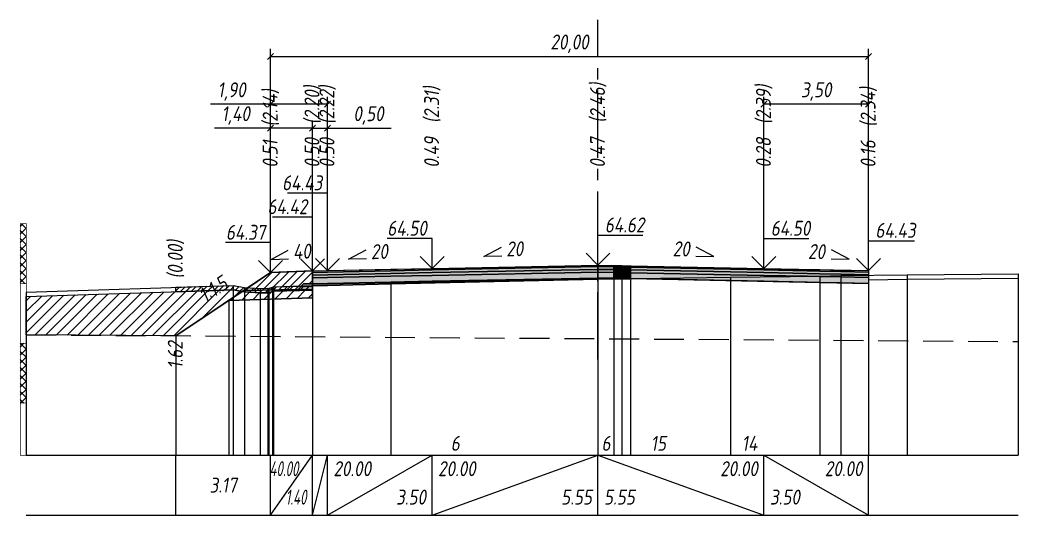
# Model space of a CAD drawing. Extents: x -717 to 1451, y -133302 to 233.
# Drawn here: x 79.1 to 246, y -127989 to -127906.2 of the extents above; entities that cross this region are included whole.
import ezdxf
from ezdxf.enums import TextEntityAlignment as Align

# ---------------------------------------------------------------- set-up
doc = ezdxf.new("R2010")
doc.units = 0
doc.linetypes.add('осевая2', pattern=[1.125, 0.75, -0.125, 0.125, -0.125])
doc.linetypes.add('штриховая', pattern=[0.75, 0.5, -0.25])
for name, color, linetype in [('Интерполированный поперечник', 2, 'Continuous'), ('Код_514', 1, 'Continuous'), ('Контур_0', 7, 'Continuous'), ('Контур_2521', 7, 'Continuous'), ('Контур_2564', 7, 'Continuous'), ('Контур_2660', 7, 'Continuous'), ('Контур_2665', 7, 'Continuous'), ('Контур_400', 7, 'Continuous'), ('Контур_508', 7, 'Continuous'), ('Контур_512', 7, 'Continuous'), ('Контур_513', 7, 'Continuous'), ('Контур_818', 7, 'Continuous'), ('Красный поперечник', 1, 'Continuous'), ('Линейка абсолютных высот', 7, 'Continuous'), ('Объём_2501', 7, 'Continuous'), ('Объём_2564', 7, 'Continuous'), ('Объём_2650', 7, 'Continuous'), ('Объём_2660', 7, 'Continuous'), ('Объём_2661', 7, 'Continuous'), ('Объём_2665', 7, 'Continuous'), ('Объём_2666', 7, 'Continuous'), ('Объём_2667', 7, 'Continuous'), ('Объём_2668', 7, 'Continuous'), ('Объём_2669', 7, 'Continuous'), ('Объём_2675', 7, 'Continuous'), ('Ось', 1, 'осевая2'), ('Откосы', 7, 'Continuous'), ('Отметки покрытия', 7, 'Continuous'), ('Рабочие отметки', 7, 'Continuous'), ('Рабочие отметки доп.', 7, 'Continuous'), ('Слои выравнивания', 7, 'Continuous'), ('Таблица', 7, 'Continuous'), ('Уклоны проезжей части', 7, 'Continuous'), ('Черный поперечник', 3, 'Continuous')]:
    doc.layers.add(name, color=color, linetype=linetype)
for name, color, linetype, true_color in [('Контур_2540', 2, 'Continuous', 0xffff00), ('Контур_2560', 2, 'Continuous', 0xffff00), ('Контур_2561', 7, 'Continuous', 0xff8040), ('Контур_2562', 3, 'Continuous', 0x00ff00), ('Контур_2563', 7, 'Continuous', 0xff8000), ('Контур_2570', 7, 'Continuous', 0x80ff00), ('Контур_2725', 7, 'Continuous', 0x323232), ('Контур_2736', 4, 'Continuous', 0x00ffff), ('Контур_2737', 4, 'Continuous', 0x00ffff), ('Контур_2738', 4, 'Continuous', 0x00ffff), ('Контур_2739', 4, 'Continuous', 0x00ffff), ('Контур_2741', 4, 'Continuous', 0x00ffff), ('Контур_2742', 4, 'Continuous', 0x00ffff), ('Контур_2743', 4, 'Continuous', 0x00ffff), ('Контур_2744', 7, 'Continuous', 0xa4ffff), ('Контур_2745', 7, 'Continuous', 0xa4ffff), ('Контур_2747', 4, 'Continuous', 0x00ffff), ('Контур_2748', 4, 'Continuous', 0x00ffff), ('Контур_2749', 4, 'Continuous', 0x00ffff), ('Контур_2750', 4, 'Continuous', 0x00ffff), ('Контур_2751', 4, 'Continuous', 0x00ffff), ('Контур_2752', 4, 'Continuous', 0x00ffff), ('Контур_2760', 7, 'Continuous', 0x323232), ('Контур_2761', 7, 'Continuous', 0x323232), ('Контур_2762', 7, 'Continuous', 0x323232), ('Контур_2763', 7, 'Continuous', 0x323232), ('Контур_2764', 7, 'Continuous', 0x323232), ('Контур_2765', 7, 'Continuous', 0x323232), ('Контур_402', 7, 'Continuous', 0xff6464), ('Контур_703', 4, 'Continuous', 0x00ffff), ('Контур_705', 4, 'Continuous', 0x00ffff), ('Контур_707', 4, 'Continuous', 0x00ffff), ('Контур_720', 131, 'Continuous', 0xaaffff), ('Объём_2520', 7, 'Continuous', 0x80ffff), ('Объём_2540', 2, 'Continuous', 0xffff00), ('Объём_2560', 2, 'Continuous', 0xffff00), ('Объём_2561', 7, 'Continuous', 0xff8040), ('Объём_2562', 3, 'Continuous', 0x00ff00), ('Объём_2563', 7, 'Continuous', 0xff8000), ('Объём_2570', 7, 'Continuous', 0x80ff00), ('Объём_2600', 7, 'Continuous', 0x808000), ('Объём_2746', 2, 'Continuous', 0xffff00)]:
    doc.layers.add(name, color=color, linetype=linetype, true_color=true_color)
doc.styles.get("Standard").update_dxf_attribs({"font": 'txt', "height": 2.5})
doc.styles.add('М', font='romand.shx', dxfattribs={"width": 0.8, "oblique": 10, "height": 2.5})
doc.dimstyles.new('ISO-25', dxfattribs={"dimtxt": 2.5, "dimasz": 2.5, "dimexe": 1.25, "dimexo": 0.625, "dimtad": 1, "dimtxsty": 'Standard', "dimcen": 2.5, "dimadec": 0, "dimazin": 0, "dimtfac": 1, "dimtmove": 0, "dimatfit": 3, "dimfxl": 1, "dimarcsym": 0})
pattern_1 = [(45.00000125, (0, 0), (-0.6735192404, 0.673519211), []), (135.0000003, (0, 0), (-0.673519222, -0.67351923), [])]

# ---------------------------------------------------------------- blocks, each defined once
blk = doc.blocks.new('_Oblique')
at = {"color": 0, "linetype": 'ByBlock', "lineweight": -2}
blk.add_line((-0.5, -0.5), (0.5, 0.5), dxfattribs=at)
blk = doc.blocks.new('*D2706')
at = {"color": 0, "lineweight": -2, "transparency": 16777216}
for p, q in [((121.03, -127947.86), (121.03, -127923)), ((128.03, -127947.58), (128.03, -127923)), ((121.03, -127924.25), (111.66, -127924.25)), ((128.03, -127924.25), (121.03, -127924.25))]:
    blk.add_line(p, q, dxfattribs=at)
at = {"layer": 'Defpoints', "color": 0, "transparency": 16777216}
for p in [(128.03, -127924.25), (128.03, -127948.2), (121.03, -127948.48)]:
    blk.add_point(p, dxfattribs=at)
at = {"color": 0, "lineweight": -2, "transparency": 16777216, "rotation": 180}
blk.add_blockref('_Oblique', (121.03, -127924.25), dxfattribs=at)
at = {"color": 0, "lineweight": -2, "transparency": 16777216}
blk.add_blockref('_Oblique', (128.03, -127924.25), dxfattribs=at)
at = {"color": 0, "transparency": 16777216, "insert": (115.2, -127922.14), "char_height": 2.5, "width": 8.75, "attachment_point": 5, "style": 'М'}
blk.add_mtext('1,40', dxfattribs=at)
blk = doc.blocks.new('*D2707')
at = {"color": 0, "lineweight": -2, "transparency": 16777216}
for p, q in [((128.03, -127947.58), (128.03, -127923)), ((130.53, -127947.53), (130.53, -127923)), ((128.03, -127924.25), (130.53, -127924.25)), ((130.53, -127924.25), (141.17, -127924.25))]:
    blk.add_line(p, q, dxfattribs=at)
at = {"layer": 'Defpoints', "color": 0, "transparency": 16777216}
for p in [(130.53, -127924.25), (128.03, -127948.2), (130.53, -127948.15)]:
    blk.add_point(p, dxfattribs=at)
at = {"color": 0, "lineweight": -2, "transparency": 16777216, "rotation": 180}
blk.add_blockref('_Oblique', (128.03, -127924.25), dxfattribs=at)
at = {"color": 0, "lineweight": -2, "transparency": 16777216}
blk.add_blockref('_Oblique', (130.53, -127924.25), dxfattribs=at)
at = {"color": 0, "transparency": 16777216, "insert": (137.41, -127922.14), "char_height": 2.5, "width": 9.1667, "attachment_point": 5, "style": 'М'}
blk.add_mtext('0,50', dxfattribs=at)
blk = doc.blocks.new('*D2708')
at = {"color": 0, "lineweight": -2, "transparency": 16777216}
for p, q in [((203.53, -127947.18), (203.53, -127919)), ((221.03, -127947.53), (221.03, -127919)), ((221.03, -127920.25), (203.53, -127920.25))]:
    blk.add_line(p, q, dxfattribs=at)
at = {"layer": 'Defpoints', "color": 0, "transparency": 16777216}
for p in [(203.53, -127920.25), (203.53, -127947.8), (221.03, -127948.15)]:
    blk.add_point(p, dxfattribs=at)
at = {"color": 0, "lineweight": -2, "transparency": 16777216, "rotation": 180}
blk.add_blockref('_Oblique', (203.53, -127920.25), dxfattribs=at)
at = {"color": 0, "lineweight": -2, "transparency": 16777216}
blk.add_blockref('_Oblique', (221.03, -127920.25), dxfattribs=at)
at = {"color": 0, "transparency": 16777216, "insert": (212.28, -127918.14), "char_height": 2.5, "width": 9.5833, "attachment_point": 5, "style": 'М'}
blk.add_mtext('3,50', dxfattribs=at)
blk = doc.blocks.new('*D2709')
at = {"color": 0, "lineweight": -2, "transparency": 16777216}
for p, q in [((121.03, -127947.86), (121.03, -127919)), ((130.53, -127947.53), (130.53, -127919)), ((121.03, -127920.25), (110.98, -127920.25)), ((130.53, -127920.25), (121.03, -127920.25))]:
    blk.add_line(p, q, dxfattribs=at)
at = {"layer": 'Defpoints', "color": 0, "transparency": 16777216}
for p in [(130.53, -127920.25), (130.53, -127948.15), (121.03, -127948.48)]:
    blk.add_point(p, dxfattribs=at)
at = {"color": 0, "lineweight": -2, "transparency": 16777216, "rotation": 180}
blk.add_blockref('_Oblique', (121.03, -127920.25), dxfattribs=at)
at = {"color": 0, "lineweight": -2, "transparency": 16777216}
blk.add_blockref('_Oblique', (130.53, -127920.25), dxfattribs=at)
at = {"color": 0, "transparency": 16777216, "insert": (114.52, -127918.14), "char_height": 2.5, "width": 8.75, "attachment_point": 5, "style": 'М'}
blk.add_mtext('1,90', dxfattribs=at)
blk = doc.blocks.new('*D2710')
at = {"color": 0, "lineweight": -2, "transparency": 16777216}
for p, q in [((121.03, -127947.86), (121.03, -127911)), ((221.03, -127947.53), (221.03, -127911)), ((121.03, -127912.25), (221.03, -127912.25))]:
    blk.add_line(p, q, dxfattribs=at)
at = {"layer": 'Defpoints', "color": 0, "transparency": 16777216}
for p in [(221.03, -127912.25), (221.03, -127948.15), (121.03, -127948.48)]:
    blk.add_point(p, dxfattribs=at)
at = {"color": 0, "lineweight": -2, "transparency": 16777216, "rotation": 180}
blk.add_blockref('_Oblique', (121.03, -127912.25), dxfattribs=at)
at = {"color": 0, "lineweight": -2, "transparency": 16777216}
blk.add_blockref('_Oblique', (221.03, -127912.25), dxfattribs=at)
at = {"color": 0, "transparency": 16777216, "insert": (171.03, -127910.14), "char_height": 2.5, "width": 11.25, "attachment_point": 5, "style": 'М'}
blk.add_mtext('20,00', dxfattribs=at)

msp = doc.modelspace()

# ---------------------------------------------------------------- hatches: boundary and pattern name
at = {"layer": 'Линейка абсолютных высот'}
h = msp.add_hatch(dxfattribs=at)
h.set_pattern_fill('ANSI37', scale=0.3, style=0)
h.set_pattern_definition(pattern_1)
h.paths.add_polyline_path([(80.166, -127950.264), (80.166, -127940.264), (79.166, -127940.264), (79.166, -127950.264)])
h = msp.add_hatch(dxfattribs=at)
h.set_pattern_fill('ANSI37', scale=0.3, style=0)
h.set_pattern_definition(pattern_1)
h.paths.add_polyline_path([(80.166, -127970.264), (80.166, -127960.264), (79.166, -127960.264), (79.166, -127970.264)])
at = {"layer": 'Объём_2563'}
h = msp.add_hatch(dxfattribs=at)
h.set_pattern_fill('ANSI31', color=256, scale=0.3)
h.paths.add_polyline_path([(121.033, -127948.422), (128.033, -127948.142), (128.033, -127950.292), (126.533, -127950.322), (125.615, -127951.24), (116.533, -127951.422)])
at = {"layer": 'Объём_2570'}
h = msp.add_hatch(dxfattribs=at)
h.set_pattern_fill('ANSI31', color=256, scale=0.2)
h.paths.add_polyline_path([(128.027, -127951.397), (121.539, -127951.558), (120.715, -127951.816), (120.555, -127951.813), (119.261, -127951.843), (116.648, -127951.671), (114.765, -127951.317), (105.166, -127951.626), (105.166, -127950.876), (114.765, -127950.567), (116.648, -127950.921), (119.261, -127951.093), (120.555, -127951.063), (120.715, -127951.066), (121.539, -127950.808), (128.033, -127950.616)])
at = {"layer": 'Объём_2600'}
h = msp.add_hatch(dxfattribs=at)
h.set_pattern_fill('ANSI31', color=6, scale=0.4)
h.paths.add_polyline_path([(80.166, -127952.431), (114.765, -127951.317), (116.648, -127951.671), (119.261, -127951.843), (120.555, -127951.813), (120.715, -127951.816), (121.539, -127951.558), (128.033, -127951.397), (128.033, -127952.669), (114.032, -127953.089), (105.166, -127959), (80.166, -127958.829)])
at = {"layer": 'Слои выравнивания'}
for color, points in [(2, [(128.033, -127948.142), (130.533, -127948.092), (141.159, -127947.879), (148.033, -127947.742), (175.781, -127947.187), (175.781, -127947.437), (148.033, -127947.992), (141.159, -127948.129), (130.533, -127948.342), (128.033, -127948.392)]), (3, [(128.033, -127948.392), (130.533, -127948.342), (141.159, -127948.129), (148.033, -127947.992), (175.781, -127947.437), (175.781, -127947.887), (148.033, -127948.442), (141.159, -127948.579), (130.533, -127948.792), (128.033, -127948.842)]), (4, [(128.033, -127948.842), (130.533, -127948.792), (141.159, -127948.579), (148.033, -127948.442), (175.781, -127947.887), (175.781, -127948.337), (148.033, -127948.892), (141.159, -127949.029), (130.533, -127949.242), (128.033, -127949.292)]), (5, [(128.033, -127949.292), (130.533, -127949.242), (141.159, -127949.029), (148.033, -127948.892), (175.781, -127948.337), (175.781, -127949.337), (148.033, -127949.892), (141.159, -127950.029), (130.533, -127950.242), (128.033, -127950.292)]), (2, [(175.781, -127947.187), (178.34, -127947.238), (178.452, -127947.24), (178.452, -127947.49), (178.34, -127947.488), (175.781, -127947.437)]), (3, [(175.781, -127947.437), (178.34, -127947.488), (178.452, -127947.49), (178.452, -127947.94), (178.34, -127947.938), (175.781, -127947.887)]), (4, [(175.781, -127947.887), (178.34, -127947.938), (178.452, -127947.94), (178.452, -127948.39), (178.34, -127948.388), (175.781, -127948.337)]), (5, [(175.781, -127948.337), (178.34, -127948.388), (178.452, -127948.39), (178.452, -127949.39), (178.34, -127949.388), (175.781, -127949.337)]), (2, [(178.452, -127947.24), (179.773, -127947.266), (179.773, -127947.516), (178.452, -127947.49)]), (3, [(178.452, -127947.49), (179.773, -127947.516), (179.773, -127947.966), (178.452, -127947.94)]), (4, [(178.452, -127947.94), (179.773, -127947.966), (179.773, -127948.416), (178.452, -127948.39)]), (2, [(179.773, -127947.266), (181.233, -127947.296), (181.233, -127947.546), (179.773, -127947.516)]), (3, [(179.773, -127947.516), (181.233, -127947.546), (181.233, -127947.996), (179.773, -127947.966)]), (4, [(179.773, -127947.966), (181.233, -127947.996), (181.233, -127948.446), (179.773, -127948.416)]), (2, [(181.233, -127947.296), (197.916, -127947.629), (203.528, -127947.742), (210.762, -127947.886), (212.904, -127947.929), (216.412, -127947.999), (221.028, -127948.092), (221.028, -127948.342), (216.412, -127948.249), (212.904, -127948.179), (210.762, -127948.136), (203.528, -127947.992), (197.916, -127947.879), (181.233, -127947.546)]), (3, [(181.233, -127947.546), (197.916, -127947.879), (203.528, -127947.992), (210.762, -127948.136), (212.904, -127948.179), (216.412, -127948.249), (221.028, -127948.342), (221.028, -127948.792), (216.412, -127948.699), (212.904, -127948.629), (210.762, -127948.586), (203.528, -127948.442), (197.916, -127948.329), (181.233, -127947.996)]), (4, [(181.233, -127947.996), (197.916, -127948.329), (203.528, -127948.442), (210.762, -127948.586), (212.904, -127948.629), (216.412, -127948.699), (221.028, -127948.792), (221.028, -127949.242), (216.412, -127949.149), (212.904, -127949.079), (210.762, -127949.036), (203.528, -127948.892), (197.916, -127948.779), (181.233, -127948.446)]), (7, [(128.033, -127950.292), (130.533, -127950.242), (141.159, -127950.029), (148.033, -127949.892), (175.781, -127949.337), (175.781, -127949.387), (148.033, -127949.942), (141.159, -127950.079), (130.533, -127950.292), (128.033, -127950.342)]), (6, [(128.033, -127950.342), (130.533, -127950.292), (141.159, -127950.079), (148.033, -127949.942), (175.781, -127949.387), (175.781, -127949.545), (148.033, -127950.167), (141.159, -127950.322), (130.533, -127950.585), (128.033, -127950.647)]), (7, [(175.781, -127949.337), (178.34, -127949.388), (178.452, -127949.39), (178.452, -127949.44), (178.34, -127949.438), (175.781, -127949.387)]), (6, [(175.781, -127949.387), (178.34, -127949.438), (178.452, -127949.44), (178.452, -127949.485), (178.34, -127949.488), (175.781, -127949.545)]), (5, [(178.452, -127948.39), (179.773, -127948.416), (179.773, -127949.416), (178.452, -127949.39)]), (7, [(178.452, -127949.39), (179.773, -127949.416), (179.773, -127949.466), (178.452, -127949.44)]), (6, [(178.452, -127949.44), (179.773, -127949.466), (179.773, -127949.516), (178.452, -127949.49)]), (5, [(179.773, -127948.416), (181.233, -127948.446), (181.233, -127949.446), (179.773, -127949.416)]), (7, [(179.773, -127949.416), (181.233, -127949.446), (181.233, -127949.496), (179.773, -127949.466)]), (5, [(181.233, -127948.446), (197.916, -127948.779), (203.528, -127948.892), (210.762, -127949.036), (212.904, -127949.079), (216.412, -127949.149), (221.028, -127949.242), (221.028, -127950.242), (216.412, -127950.149), (212.904, -127950.079), (210.762, -127950.036), (203.528, -127949.892), (197.916, -127949.779), (181.233, -127949.446)])]:
    msp.add_hatch(color=color, dxfattribs=at).paths.add_polyline_path(points)

# ---------------------------------------------------------------- linework, layer by layer
at = {"layer": 'Интерполированный поперечник', "linetype": 'штриховая', "ltscale": 10, "flags": 128}
msp.add_lwpolyline([(80.166, -127958.829), (246.028, -127959.963)], dxfattribs=at)
at = {"layer": 'Код_514'}
for p, q in [((105.166, -127989), (105.166, -127979)), ((121.033, -127989), (121.033, -127979)), ((121.033, -127989), (128.033, -127979)), ((128.033, -127989), (128.033, -127979)), ((128.033, -127989), (130.533, -127979)), ((130.533, -127989), (130.533, -127979)), ((130.533, -127989), (148.033, -127979)), ((148.033, -127989), (148.033, -127979)), ((148.033, -127989), (175.781, -127979)), ((175.781, -127989), (175.781, -127979)), ((175.781, -127979), (203.528, -127989)), ((203.528, -127989), (203.528, -127979)), ((203.528, -127979), (221.028, -127989)), ((221.028, -127989), (221.028, -127979))]:
    msp.add_line(p, q, dxfattribs=at)
at = {"layer": 'Контур_0', "flags": 128}
for points in [[(221.028, -127948.092), (221.028, -127952.142)], [(121.033, -127948.422), (105.166, -127959), (105.166, -127959), (105.166, -127959), (105.166, -127959), (105.166, -127959), (105.166, -127959), (105.166, -127959), (105.166, -127959), (105.166, -127959), (105.166, -127959), (105.166, -127959), (105.166, -127959), (105.166, -127959), (105.166, -127959), (105.166, -127959)], [(121.033, -127948.422), (105.166, -127959), (105.166, -127959), (105.166, -127959), (105.166, -127959), (105.166, -127959), (105.166, -127959), (105.166, -127959), (105.166, -127959), (105.166, -127959), (105.166, -127959), (105.166, -127959), (105.166, -127959), (105.166, -127959), (105.166, -127959), (105.166, -127959), (105.166, -127959), (105.166, -127959), (105.166, -127959), (105.166, -127959), (105.166, -127959), (105.166, -127959), (105.166, -127959), (105.166, -127959), (105.166, -127959), (105.166, -127959), (105.166, -127959), (105.166, -127959), (105.166, -127959), (105.166, -127959)], [(116.533, -127951.422), (125.615, -127951.24), (126.533, -127950.322), (128.033, -127950.292)], [(126.533, -127950.322), (128.033, -127950.292), (128.033, -127951.192), (125.615, -127951.24), (126.533, -127950.322), (126.533, -127950.322)]]:
    msp.add_lwpolyline(points, dxfattribs=at)
at = {"layer": 'Контур_2521', "color": 250, "flags": 128}
msp.add_lwpolyline([(126.074, -127950.781), (128.033, -127950.742)], dxfattribs=at)
at = {"layer": 'Контур_2540', "flags": 128}
msp.add_lwpolyline([(125.615, -127951.24), (128.033, -127951.192), (128.033, -127952.669), (114.032, -127953.089), (116.533, -127951.422), (125.615, -127951.24), (125.615, -127951.24)], dxfattribs=at)
at = {"layer": 'Контур_2560', "flags": 128}
msp.add_lwpolyline([(121.033, -127948.422), (121.033, -127948.422), (121.033, -127948.422), (128.033, -127948.142)], dxfattribs=at)
at = {"layer": 'Контур_2561', "flags": 128}
msp.add_lwpolyline([(128.033, -127948.142), (128.033, -127948.142), (121.033, -127948.422), (121.033, -127948.422), (128.033, -127948.142)], dxfattribs=at)
at = {"layer": 'Контур_2562', "flags": 128}
msp.add_lwpolyline([(121.033, -127948.422), (121.033, -127948.422), (121.033, -127948.422), (121.033, -127948.422), (121.033, -127948.422)], dxfattribs=at)
at = {"layer": 'Контур_2563', "flags": 128}
msp.add_lwpolyline([(121.033, -127948.422), (128.033, -127948.142), (128.033, -127950.292), (126.533, -127950.322), (125.615, -127951.24), (116.533, -127951.422), (121.033, -127948.422), (121.033, -127948.422)], dxfattribs=at)
at = {"layer": 'Контур_2564', "flags": 128}
msp.add_lwpolyline([(121.033, -127948.422), (128.033, -127948.142)], dxfattribs=at)
at = {"layer": 'Контур_2570', "flags": 128}
for points in [[(221.028, -127949.633), (227.497, -127949.55), (246.028, -127949.365)], [(80.166, -127952.431), (114.765, -127951.317), (116.648, -127951.671), (119.261, -127951.843), (120.555, -127951.813), (120.715, -127951.816), (121.334, -127951.627), (121.539, -127951.558), (128.033, -127951.397)]]:
    msp.add_lwpolyline(points, dxfattribs=at)
at = {"layer": 'Контур_2660', "flags": 128}
msp.add_lwpolyline([(114.032, -127953.089), (128.033, -127952.669)], dxfattribs=at)
at = {"layer": 'Контур_2665', "flags": 128}
msp.add_lwpolyline([(121.033, -127948.422), (121.033, -127948.422)], dxfattribs=at)
at = {"layer": 'Контур_2725', "flags": 128}
msp.add_lwpolyline([(128.033, -127950.647), (130.533, -127950.585), (141.159, -127950.322), (148.033, -127950.167), (175.781, -127949.545), (178.34, -127949.488), (178.452, -127949.485), (179.773, -127949.516), (179.773, -127949.466), (181.233, -127949.496), (181.233, -127949.446), (197.916, -127949.779), (203.528, -127949.892), (210.762, -127950.036), (212.904, -127950.079), (216.412, -127950.149), (221.028, -127950.242)], dxfattribs=at)
at = {"layer": 'Контур_2736', "flags": 128}
msp.add_lwpolyline([(121.033, -127948.422), (105.166, -127959)], dxfattribs=at)
at = {"layer": 'Контур_2737', "flags": 128}
msp.add_lwpolyline([(105.166, -127959), (105.166, -127959)], dxfattribs=at)
at = {"layer": 'Контур_2738', "flags": 128}
msp.add_lwpolyline([(105.166, -127959), (105.166, -127959)], dxfattribs=at)
at = {"layer": 'Контур_2739', "flags": 128}
msp.add_lwpolyline([(105.166, -127959), (105.166, -127959)], dxfattribs=at)
at = {"layer": 'Контур_2741', "flags": 128}
msp.add_lwpolyline([(105.166, -127959), (105.166, -127959)], dxfattribs=at)
at = {"layer": 'Контур_2742', "flags": 128}
msp.add_lwpolyline([(105.166, -127959), (105.166, -127959)], dxfattribs=at)
at = {"layer": 'Контур_2743', "flags": 128}
msp.add_lwpolyline([(105.166, -127959), (105.166, -127959)], dxfattribs=at)
at = {"layer": 'Контур_2744', "flags": 128}
msp.add_lwpolyline([(105.166, -127959), (105.166, -127959)], dxfattribs=at)
msp.add_lwpolyline([(105.166, -127959), (105.166, -127959)], dxfattribs=at)
msp.add_lwpolyline([(105.166, -127959), (105.166, -127959)], dxfattribs=at)
msp.add_lwpolyline([(105.166, -127959), (105.166, -127959)], dxfattribs=at)
msp.add_lwpolyline([(105.166, -127959), (105.166, -127959)], dxfattribs=at)
msp.add_lwpolyline([(105.166, -127959), (105.166, -127959)], dxfattribs=at)
at = {"layer": 'Контур_2745', "flags": 128}
msp.add_lwpolyline([(105.166, -127959), (105.166, -127959)], dxfattribs=at)
msp.add_lwpolyline([(105.166, -127959), (105.166, -127959)], dxfattribs=at)
msp.add_lwpolyline([(105.166, -127959), (105.166, -127959)], dxfattribs=at)
msp.add_lwpolyline([(105.166, -127959), (105.166, -127959)], dxfattribs=at)
msp.add_lwpolyline([(105.166, -127959), (105.166, -127959)], dxfattribs=at)
msp.add_lwpolyline([(105.166, -127959), (105.166, -127959)], dxfattribs=at)
at = {"layer": 'Контур_2747', "flags": 128}
msp.add_lwpolyline([(105.166, -127959), (105.166, -127959)], dxfattribs=at)
at = {"layer": 'Контур_2748', "flags": 128}
msp.add_lwpolyline([(105.166, -127959), (105.166, -127959)], dxfattribs=at)
at = {"layer": 'Контур_2749', "flags": 128}
msp.add_lwpolyline([(105.166, -127959), (105.166, -127959)], dxfattribs=at)
at = {"layer": 'Контур_2750', "flags": 128}
msp.add_lwpolyline([(105.166, -127959), (105.166, -127959)], dxfattribs=at)
at = {"layer": 'Контур_2751', "flags": 128}
msp.add_lwpolyline([(105.166, -127959), (105.166, -127959)], dxfattribs=at)
at = {"layer": 'Контур_2752', "flags": 128}
msp.add_lwpolyline([(105.166, -127959), (105.166, -127959)], dxfattribs=at)
at = {"layer": 'Контур_2760', "flags": 128}
msp.add_lwpolyline([(128.033, -127948.142), (130.533, -127948.092), (141.159, -127947.879), (148.033, -127947.742), (175.781, -127947.187), (178.34, -127947.238), (178.452, -127947.24), (179.773, -127947.266), (181.233, -127947.296), (197.916, -127947.629), (203.528, -127947.742), (210.762, -127947.886), (212.904, -127947.929), (216.412, -127947.999), (221.028, -127948.092)], dxfattribs=at)
at = {"layer": 'Контур_2761', "flags": 128}
msp.add_lwpolyline([(128.033, -127948.392), (130.533, -127948.342), (141.159, -127948.129), (148.033, -127947.992), (175.781, -127947.437), (178.34, -127947.488), (178.452, -127947.49), (179.773, -127947.516), (181.233, -127947.546), (197.916, -127947.879), (203.528, -127947.992), (210.762, -127948.136), (212.904, -127948.179), (216.412, -127948.249), (221.028, -127948.342)], dxfattribs=at)
at = {"layer": 'Контур_2762', "flags": 128}
msp.add_lwpolyline([(128.033, -127948.842), (130.533, -127948.792), (141.159, -127948.579), (148.033, -127948.442), (175.781, -127947.887), (178.34, -127947.938), (178.452, -127947.94), (179.773, -127947.966), (181.233, -127947.996), (197.916, -127948.329), (203.528, -127948.442), (210.762, -127948.586), (212.904, -127948.629), (216.412, -127948.699), (221.028, -127948.792)], dxfattribs=at)
at = {"layer": 'Контур_2763', "flags": 128}
msp.add_lwpolyline([(128.033, -127949.292), (130.533, -127949.242), (141.159, -127949.029), (148.033, -127948.892), (175.781, -127948.337), (178.34, -127948.388), (178.452, -127948.39), (179.773, -127948.416), (181.233, -127948.446), (197.916, -127948.779), (203.528, -127948.892), (210.762, -127949.036), (212.904, -127949.079), (216.412, -127949.149), (221.028, -127949.242)], dxfattribs=at)
at = {"layer": 'Контур_2764', "flags": 128}
msp.add_lwpolyline([(128.033, -127950.292), (130.533, -127950.242), (141.159, -127950.029), (148.033, -127949.892), (175.781, -127949.337), (178.34, -127949.388), (178.452, -127949.39), (179.773, -127949.416), (181.233, -127949.446)], dxfattribs=at)
at = {"layer": 'Контур_2765', "flags": 128}
msp.add_lwpolyline([(128.033, -127950.342), (130.533, -127950.292), (141.159, -127950.079), (148.033, -127949.942), (175.781, -127949.387), (178.34, -127949.438), (178.452, -127949.44), (179.773, -127949.466)], dxfattribs=at)
at = {"layer": 'Контур_400', "flags": 128}
for points in [[(128.033, -127948.142), (130.533, -127948.092), (130.533, -127948.092), (130.533, -127948.092), (130.533, -127948.092), (130.533, -127948.092), (130.533, -127948.092), (148.033, -127947.742), (175.781, -127947.187)], [(175.781, -127947.187), (203.528, -127947.742), (221.028, -127948.092)]]:
    msp.add_lwpolyline(points, dxfattribs=at)
at = {"layer": 'Контур_402', "flags": 128}
msp.add_lwpolyline([(114.032, -127953.089), (128.033, -127952.669), (128.033, -127950.647), (141.159, -127950.322), (175.781, -127949.545), (178.452, -127949.485), (179.773, -127949.516), (179.773, -127949.466), (181.233, -127949.496), (181.233, -127949.446), (221.028, -127950.242)], dxfattribs=at)
at = {"layer": 'Контур_508', "flags": 128}
msp.add_lwpolyline([(105.166, -127959), (114.032, -127953.089), (128.033, -127952.669), (128.033, -127950.647), (141.159, -127950.322), (175.781, -127949.545), (178.452, -127949.485), (179.773, -127949.516), (179.773, -127949.466), (181.233, -127949.496), (181.233, -127949.446), (221.028, -127950.242)], dxfattribs=at)
at = {"layer": 'Контур_512', "flags": 128}
msp.add_lwpolyline([(105.166, -127959), (114.032, -127953.089), (128.033, -127952.669)], dxfattribs=at)
at = {"layer": 'Контур_513', "flags": 128}
msp.add_lwpolyline([(105.166, -127959), (114.032, -127953.089), (128.033, -127952.669), (128.033, -127950.647), (141.159, -127950.322), (175.781, -127949.545), (178.452, -127949.485), (179.773, -127949.516), (179.773, -127949.466), (181.233, -127949.496), (181.233, -127949.446), (221.028, -127950.242)], dxfattribs=at)
at = {"layer": 'Контур_703', "flags": 128}
for points in [[(121.033, -127948.422), (105.166, -127959)], [(105.166, -127959), (105.166, -127959)]]:
    msp.add_lwpolyline(points, dxfattribs=at)
at = {"layer": 'Контур_705', "flags": 128}
msp.add_lwpolyline([(105.166, -127959), (105.166, -127959)], dxfattribs=at)
at = {"layer": 'Контур_707', "flags": 128}
msp.add_lwpolyline([(105.166, -127959), (105.166, -127959)], dxfattribs=at)
at = {"layer": 'Контур_720', "flags": 128}
msp.add_lwpolyline([(105.166, -127959), (105.166, -127959)], dxfattribs=at)
at = {"layer": 'Контур_818', "flags": 128}
msp.add_lwpolyline([(105.166, -127951.626), (114.765, -127951.317), (116.648, -127951.671), (119.261, -127951.843), (120.555, -127951.813), (120.715, -127951.816), (121.334, -127951.627), (121.539, -127951.558), (128.033, -127951.397)], dxfattribs=at)
at = {"layer": 'Красный поперечник'}
for p, q in [((121.033, -127948.422), (128.033, -127948.142)), ((128.033, -127948.142), (130.533, -127948.092)), ((130.533, -127948.092), (148.033, -127947.742)), ((148.033, -127947.742), (175.781, -127947.187)), ((175.781, -127947.187), (203.528, -127947.742)), ((203.528, -127947.742), (221.028, -127948.092)), ((105.166, -127959), (121.033, -127948.422)), ((114.032, -127953.089), (114.032, -127979)), ((128.033, -127952.669), (128.033, -127979)), ((105.166, -127959), (105.166, -127979))]:
    msp.add_line(p, q, dxfattribs=at)
at = {"layer": 'Линейка абсолютных высот', "color": 7, "const_width": 0.1, "flags": 128}
for points in [[(80.166, -127950.264), (80.166, -127940.264), (79.166, -127940.264), (79.166, -127950.264), (80.166, -127950.264)], [(80.166, -127960.264), (80.166, -127950.264), (79.166, -127950.264), (79.166, -127960.264), (80.166, -127960.264)], [(80.166, -127970.264), (80.166, -127960.264), (79.166, -127960.264), (79.166, -127970.264), (80.166, -127970.264)], [(80.166, -127979), (80.166, -127970.264), (79.166, -127970.264), (79.166, -127979), (80.166, -127979)]]:
    msp.add_lwpolyline(points, dxfattribs=at)
at = {"layer": 'Объём_2501', "flags": 128}
for points in [[(128.033, -127948.142), (130.533, -127948.092), (130.533, -127948.092), (130.533, -127948.092), (130.533, -127948.092), (130.533, -127948.092), (130.533, -127948.092), (148.033, -127947.742), (175.781, -127947.187)], [(175.781, -127947.187), (203.528, -127947.742), (221.028, -127948.092)]]:
    msp.add_lwpolyline(points, dxfattribs=at)
at = {"layer": 'Объём_2520', "color": 250, "flags": 128}
msp.add_lwpolyline([(126.533, -127950.322), (128.033, -127950.292), (128.033, -127951.192), (125.615, -127951.24), (126.533, -127950.322), (126.533, -127950.322)], dxfattribs=at)
at = {"layer": 'Объём_2540', "flags": 128}
msp.add_lwpolyline([(125.615, -127951.24), (128.033, -127951.192), (128.033, -127952.669), (114.032, -127953.089), (116.533, -127951.422), (125.615, -127951.24), (125.615, -127951.24)], dxfattribs=at)
at = {"layer": 'Объём_2560', "flags": 128}
msp.add_lwpolyline([(121.033, -127948.422), (121.033, -127948.422), (121.033, -127948.422), (128.033, -127948.142)], dxfattribs=at)
at = {"layer": 'Объём_2561', "flags": 128}
msp.add_lwpolyline([(128.033, -127948.142), (128.033, -127948.142), (121.033, -127948.422), (121.033, -127948.422), (128.033, -127948.142)], dxfattribs=at)
at = {"layer": 'Объём_2562', "flags": 128}
msp.add_lwpolyline([(121.033, -127948.422), (121.033, -127948.422), (121.033, -127948.422), (121.033, -127948.422), (121.033, -127948.422)], dxfattribs=at)
at = {"layer": 'Объём_2563', "color": 250, "flags": 128}
msp.add_lwpolyline([(121.033, -127948.422), (128.033, -127948.142), (128.033, -127950.292), (126.533, -127950.322), (125.615, -127951.24), (116.533, -127951.422), (121.033, -127948.422), (121.033, -127948.422)], dxfattribs=at)
at = {"layer": 'Объём_2564', "flags": 128}
msp.add_lwpolyline([(121.033, -127948.422), (128.033, -127948.142)], dxfattribs=at)
at = {"layer": 'Объём_2570', "flags": 128}
msp.add_lwpolyline([(128.027, -127951.397), (128.027, -127951.397), (121.539, -127951.558), (120.715, -127951.816), (120.555, -127951.813), (119.261, -127951.843), (116.648, -127951.671), (114.765, -127951.317), (105.166, -127951.626), (105.166, -127950.876), (114.765, -127950.567), (116.648, -127950.921), (119.261, -127951.093), (120.555, -127951.063), (120.715, -127951.066), (121.539, -127950.808), (128.033, -127950.616), (128.033, -127950.616), (128.027, -127951.397), (128.027, -127951.397)], dxfattribs=at)
at = {"layer": 'Объём_2650', "color": 6, "flags": 128}
msp.add_lwpolyline([(80.166, -127952.431), (80.166, -127952.431), (80.166, -127952.431), (114.765, -127951.317), (116.648, -127951.671), (119.261, -127951.843), (120.555, -127951.813), (120.715, -127951.816), (121.539, -127951.558), (128.033, -127951.397), (128.033, -127952.669), (114.032, -127953.089), (105.166, -127959), (80.166, -127958.829), (80.166, -127952.431), (80.166, -127952.431), (80.166, -127952.431)], dxfattribs=at)
at = {"layer": 'Объём_2660', "flags": 128}
msp.add_lwpolyline([(114.032, -127953.089), (128.033, -127952.669)], dxfattribs=at)
at = {"layer": 'Объём_2661', "flags": 128}
msp.add_lwpolyline([(121.033, -127948.422), (105.166, -127959)], dxfattribs=at)
at = {"layer": 'Объём_2665', "flags": 128}
msp.add_lwpolyline([(121.033, -127948.422), (121.033, -127948.422)], dxfattribs=at)
at = {"layer": 'Объём_2666', "flags": 128}
msp.add_lwpolyline([(121.033, -127948.422), (105.166, -127959)], dxfattribs=at)
at = {"layer": 'Объём_2667', "flags": 128}
msp.add_lwpolyline([(105.166, -127959), (105.166, -127959)], dxfattribs=at)
msp.add_lwpolyline([(105.166, -127959), (105.166, -127959)], dxfattribs=at)
at = {"layer": 'Объём_2668', "flags": 128}
msp.add_lwpolyline([(105.166, -127959), (105.166, -127959)], dxfattribs=at)
msp.add_lwpolyline([(105.166, -127959), (105.166, -127959)], dxfattribs=at)
at = {"layer": 'Объём_2669', "flags": 128}
msp.add_lwpolyline([(105.166, -127959), (105.166, -127959)], dxfattribs=at)
msp.add_lwpolyline([(105.166, -127959), (105.166, -127959)], dxfattribs=at)
at = {"layer": 'Объём_2675', "flags": 128}
msp.add_lwpolyline([(105.166, -127959), (105.166, -127959)], dxfattribs=at)
msp.add_lwpolyline([(105.166, -127959), (105.166, -127959)], dxfattribs=at)
msp.add_lwpolyline([(105.166, -127959), (105.166, -127959)], dxfattribs=at)
msp.add_lwpolyline([(105.166, -127959), (105.166, -127959)], dxfattribs=at)
msp.add_lwpolyline([(105.166, -127959), (105.166, -127959)], dxfattribs=at)
msp.add_lwpolyline([(105.166, -127959), (105.166, -127959)], dxfattribs=at)
msp.add_lwpolyline([(105.166, -127959), (105.166, -127959)], dxfattribs=at)
msp.add_lwpolyline([(105.166, -127959), (105.166, -127959)], dxfattribs=at)
msp.add_lwpolyline([(105.166, -127959), (105.166, -127959)], dxfattribs=at)
msp.add_lwpolyline([(105.166, -127959), (105.166, -127959)], dxfattribs=at)
msp.add_lwpolyline([(105.166, -127959), (105.166, -127959)], dxfattribs=at)
msp.add_lwpolyline([(105.166, -127959), (105.166, -127959)], dxfattribs=at)
at = {"layer": 'Объём_2746', "flags": 128}
msp.add_lwpolyline([(121.539, -127952.864), (114.032, -127953.089), (116.267, -127951.599), (116.648, -127951.671), (119.261, -127951.843), (120.555, -127951.813), (120.715, -127951.816), (121.539, -127951.558), (121.539, -127952.864), (121.539, -127952.864)], dxfattribs=at)
at = {"layer": 'Ось', "ltscale": 15}
msp.add_line((175.781, -127962.971), (175.781, -127906.157), dxfattribs=at)
at = {"layer": 'Откосы', "color": 1, "flags": 128}
for points in [[(124.034, -127946.166), (121.036, -127946.286), (123.974, -127944.667)], [(137.057, -127946.15), (134.058, -127946.21), (137.028, -127944.65)], [(159.681, -127945.697), (156.682, -127945.757), (159.651, -127944.198)], [(192.168, -127945.697), (195.167, -127945.757), (192.198, -127944.198)], [(214.791, -127946.15), (217.791, -127946.21), (214.821, -127944.65)]]:
    msp.add_lwpolyline(points, dxfattribs=at)
at = {"layer": 'Отметки покрытия', "color": 1}
for p, q in [((130.533, -127935.142), (123.833, -127935.142)), ((130.533, -127948.092), (130.533, -127935.142)), ((128.033, -127939.142), (121.333, -127939.142)), ((128.033, -127948.142), (128.033, -127939.142)), ((148.033, -127942.742), (140.533, -127942.742)), ((148.033, -127947.742), (148.033, -127942.742)), ((175.781, -127947.187), (175.781, -127942.187)), ((175.781, -127942.187), (183.281, -127942.187)), ((203.528, -127947.742), (203.528, -127942.742)), ((203.528, -127942.742), (211.028, -127942.742)), ((221.028, -127948.092), (221.028, -127943.092)), ((221.028, -127943.092), (228.728, -127943.092)), ((121.033, -127943.422), (113.483, -127943.422)), ((121.033, -127948.422), (121.033, -127943.422)), ((121.033, -127948.422), (119.033, -127946.422)), ((121.033, -127948.422), (123.033, -127946.422)), ((128.033, -127948.142), (126.033, -127946.142)), ((128.033, -127948.142), (130.033, -127946.142)), ((130.533, -127948.092), (128.533, -127946.092)), ((130.533, -127948.092), (132.533, -127946.092)), ((148.033, -127947.742), (146.033, -127945.742)), ((148.033, -127947.742), (150.033, -127945.742)), ((175.781, -127947.187), (173.781, -127945.187)), ((175.781, -127947.187), (177.781, -127945.187)), ((203.528, -127947.742), (201.528, -127945.742)), ((203.528, -127947.742), (205.528, -127945.742)), ((221.028, -127948.092), (219.028, -127946.092)), ((221.028, -127948.092), (223.028, -127946.092))]:
    msp.add_line(p, q, dxfattribs=at)
at = {"layer": 'Слои выравнивания'}
for p, q in [((128.033, -127948.142), (128.033, -127979)), ((175.781, -127947.187), (175.781, -127979)), ((178.452, -127947.24), (178.452, -127979)), ((179.773, -127947.266), (179.773, -127979)), ((179.773, -127947.266), (179.773, -127979)), ((181.233, -127947.296), (181.233, -127979)), ((181.233, -127947.296), (181.233, -127979)), ((221.028, -127948.092), (221.028, -127979))]:
    msp.add_line(p, q, dxfattribs=at)
at = {"layer": 'Слои выравнивания', "color": 2, "flags": 128}
for points in [[(128.033, -127948.142), (130.533, -127948.092), (141.159, -127947.879), (148.033, -127947.742), (175.781, -127947.187), (175.781, -127947.437), (148.033, -127947.992), (141.159, -127948.129), (130.533, -127948.342), (128.033, -127948.392)], [(175.781, -127947.187), (178.34, -127947.238), (178.452, -127947.24), (178.452, -127947.49), (178.34, -127947.488), (175.781, -127947.437)], [(178.452, -127947.24), (179.773, -127947.266), (179.773, -127947.516), (178.452, -127947.49)], [(179.773, -127947.266), (179.773, -127947.516)], [(179.773, -127947.266), (181.233, -127947.296), (181.233, -127947.546), (179.773, -127947.516)], [(181.233, -127947.296), (181.233, -127947.546)], [(181.233, -127947.296), (197.916, -127947.629), (203.528, -127947.742), (210.762, -127947.886), (212.904, -127947.929), (216.412, -127947.999), (221.028, -127948.092), (221.028, -127948.342), (216.412, -127948.249), (212.904, -127948.179), (210.762, -127948.136), (203.528, -127947.992), (197.916, -127947.879), (181.233, -127947.546)]]:
    msp.add_lwpolyline(points, close=True, dxfattribs=at)
at = {"layer": 'Слои выравнивания', "color": 3, "flags": 128}
for points in [[(128.033, -127948.392), (130.533, -127948.342), (141.159, -127948.129), (148.033, -127947.992), (175.781, -127947.437), (175.781, -127947.887), (148.033, -127948.442), (141.159, -127948.579), (130.533, -127948.792), (128.033, -127948.842)], [(175.781, -127947.437), (178.34, -127947.488), (178.452, -127947.49), (178.452, -127947.94), (178.34, -127947.938), (175.781, -127947.887)], [(178.452, -127947.49), (179.773, -127947.516), (179.773, -127947.966), (178.452, -127947.94)], [(179.773, -127947.516), (179.773, -127947.966)], [(179.773, -127947.516), (181.233, -127947.546), (181.233, -127947.996), (179.773, -127947.966)], [(181.233, -127947.546), (181.233, -127947.996)], [(181.233, -127947.546), (197.916, -127947.879), (203.528, -127947.992), (210.762, -127948.136), (212.904, -127948.179), (216.412, -127948.249), (221.028, -127948.342), (221.028, -127948.792), (216.412, -127948.699), (212.904, -127948.629), (210.762, -127948.586), (203.528, -127948.442), (197.916, -127948.329), (181.233, -127947.996)]]:
    msp.add_lwpolyline(points, close=True, dxfattribs=at)
at = {"layer": 'Слои выравнивания', "color": 4, "flags": 128}
for points in [[(128.033, -127948.842), (130.533, -127948.792), (141.159, -127948.579), (148.033, -127948.442), (175.781, -127947.887), (175.781, -127948.337), (148.033, -127948.892), (141.159, -127949.029), (130.533, -127949.242), (128.033, -127949.292)], [(175.781, -127947.887), (178.34, -127947.938), (178.452, -127947.94), (178.452, -127948.39), (178.34, -127948.388), (175.781, -127948.337)], [(178.452, -127947.94), (179.773, -127947.966), (179.773, -127948.416), (178.452, -127948.39)], [(179.773, -127947.966), (179.773, -127948.416)], [(179.773, -127947.966), (181.233, -127947.996), (181.233, -127948.446), (179.773, -127948.416)], [(181.233, -127947.996), (181.233, -127948.446)], [(181.233, -127947.996), (197.916, -127948.329), (203.528, -127948.442), (210.762, -127948.586), (212.904, -127948.629), (216.412, -127948.699), (221.028, -127948.792), (221.028, -127949.242), (216.412, -127949.149), (212.904, -127949.079), (210.762, -127949.036), (203.528, -127948.892), (197.916, -127948.779), (181.233, -127948.446)]]:
    msp.add_lwpolyline(points, close=True, dxfattribs=at)
at = {"layer": 'Слои выравнивания', "color": 5, "flags": 128}
for points in [[(128.033, -127949.292), (130.533, -127949.242), (141.159, -127949.029), (148.033, -127948.892), (175.781, -127948.337), (175.781, -127949.337), (148.033, -127949.892), (141.159, -127950.029), (130.533, -127950.242), (128.033, -127950.292)], [(175.781, -127948.337), (178.34, -127948.388), (178.452, -127948.39), (178.452, -127949.39), (178.34, -127949.388), (175.781, -127949.337)], [(178.452, -127948.39), (179.773, -127948.416), (179.773, -127949.416), (178.452, -127949.39)], [(179.773, -127948.416), (179.773, -127949.416)], [(179.773, -127948.416), (181.233, -127948.446), (181.233, -127949.446), (179.773, -127949.416)], [(181.233, -127948.446), (181.233, -127949.446)], [(181.233, -127948.446), (197.916, -127948.779), (203.528, -127948.892), (210.762, -127949.036), (212.904, -127949.079), (216.412, -127949.149), (221.028, -127949.242), (221.028, -127950.242), (216.412, -127950.149), (212.904, -127950.079), (210.762, -127950.036), (203.528, -127949.892), (197.916, -127949.779), (181.233, -127949.446)]]:
    msp.add_lwpolyline(points, close=True, dxfattribs=at)
at = {"layer": 'Слои выравнивания', "color": 7, "flags": 128}
for points in [[(128.033, -127950.292), (130.533, -127950.242), (141.159, -127950.029), (148.033, -127949.892), (175.781, -127949.337), (175.781, -127949.387), (148.033, -127949.942), (141.159, -127950.079), (130.533, -127950.292), (128.033, -127950.342)], [(175.781, -127949.337), (178.34, -127949.388), (178.452, -127949.39), (178.452, -127949.44), (178.34, -127949.438), (175.781, -127949.387)], [(178.452, -127949.39), (179.773, -127949.416), (179.773, -127949.466), (178.452, -127949.44)], [(179.773, -127949.416), (179.773, -127949.466)], [(179.773, -127949.416), (181.233, -127949.446), (181.233, -127949.496), (179.773, -127949.466)]]:
    msp.add_lwpolyline(points, close=True, dxfattribs=at)
at = {"layer": 'Слои выравнивания', "color": 6, "flags": 128}
for points in [[(128.033, -127950.342), (130.533, -127950.292), (141.159, -127950.079), (148.033, -127949.942), (175.781, -127949.387), (175.781, -127949.545), (148.033, -127950.167), (141.159, -127950.322), (130.533, -127950.585), (128.033, -127950.647)], [(175.781, -127949.387), (178.34, -127949.438), (178.452, -127949.44), (178.452, -127949.485), (178.34, -127949.488), (175.781, -127949.545)], [(178.452, -127949.44), (179.773, -127949.466), (179.773, -127949.516), (178.452, -127949.49)]]:
    msp.add_lwpolyline(points, close=True, dxfattribs=at)
at = {"layer": 'Таблица'}
for p, q in [((80.166, -127979), (246.028, -127979)), ((80.166, -127989), (246.028, -127989))]:
    msp.add_line(p, q, dxfattribs=at)
at = {"layer": 'Черный поперечник', "color": 7}
for p, q in [((175.781, -127949.545), (175.781, -127979)), ((178.452, -127949.485), (178.452, -127979)), ((197.916, -127949.208), (197.916, -127979)), ((212.904, -127949.008), (212.904, -127979)), ((216.412, -127948.943), (216.412, -127979)), ((227.497, -127948.8), (227.497, -127979)), ((246.028, -127948.615), (246.028, -127979)), ((114.765, -127950.567), (114.765, -127979)), ((116.648, -127950.921), (116.648, -127979)), ((119.261, -127951.093), (119.261, -127979)), ((120.555, -127951.063), (120.555, -127979)), ((120.715, -127951.066), (120.715, -127979)), ((121.334, -127950.877), (121.334, -127979)), ((121.539, -127950.808), (121.539, -127979)), ((141.159, -127950.322), (141.159, -127979)), ((80.166, -127951.681), (80.166, -127979))]:
    msp.add_line(p, q, dxfattribs=at)
at = {"layer": 'Черный поперечник', "flags": 128}
msp.add_lwpolyline([(80.166, -127951.681), (114.765, -127950.567), (116.648, -127950.921), (119.261, -127951.093), (120.555, -127951.063), (120.715, -127951.066), (121.334, -127950.877), (121.539, -127950.808), (141.159, -127950.322), (175.781, -127949.545), (178.452, -127949.485), (197.916, -127949.208), (212.904, -127949.008), (216.412, -127948.943), (227.497, -127948.8), (246.028, -127948.615)], dxfattribs=at)

# ---------------------------------------------------------------- texts
at = {"layer": 'Код_514', "style": 'М', "oblique": 10}
for s, width, p in [('40.00', 0.6, (120.831, -127980)), ('20.00', 0.8, (131.533, -127980)), ('20.00', 0.8, (149.033, -127980))]:
    msp.add_text(s, height=2.5, dxfattribs=dict(at, width=width)).set_placement(p, align=Align.TOP_LEFT)
at = {"layer": 'Код_514', "style": 'М', "oblique": 10, "width": 0.8}
for p in [(202.528, -127980), (220.028, -127980)]:
    msp.add_text('20.00', height=2.5, dxfattribs=at).set_placement(p, align=Align.TOP_RIGHT)
msp.add_text('3.17', height=2.5, dxfattribs=at).set_placement((113.1, -127984), align=Align.MIDDLE_CENTER)
at = {"layer": 'Код_514', "style": 'М', "oblique": 10}
for s, width, p in [('1.40', 0.6, (127.033, -127988)), ('3.50', 0.8, (147.033, -127988)), ('5.55', 0.8, (174.781, -127988))]:
    msp.add_text(s, height=2.5, dxfattribs=dict(at, width=width)).set_placement(p, align=Align.BOTTOM_RIGHT)
at = {"layer": 'Код_514', "style": 'М', "oblique": 10, "width": 0.8}
for s, p in [('5.55', (176.781, -127988)), ('3.50', (204.528, -127988))]:
    msp.add_text(s, height=2.5, dxfattribs=at).set_placement(p, align=Align.BOTTOM_LEFT)
at = {"layer": 'Отметки покрытия', "color": 1, "style": 'М', "oblique": 10, "width": 0.8}
for s, p in [('64.43', (129.674, -127935.41)), ('64.42', (127.174, -127939.41)), ('64.50', (147.174, -127943.01)), ('64.37', (120.174, -127943.69))]:
    msp.add_text(s, height=2.5, dxfattribs=at).set_placement(p, align=Align.BOTTOM_RIGHT)
for s, p in [('64.62', (176.922, -127942.455)), ('64.50', (204.669, -127943.01)), ('64.43', (222.169, -127943.36))]:
    msp.add_text(s, height=2.5, dxfattribs=at).set_placement(p, align=Align.BOTTOM_LEFT)
at = {"layer": 'Рабочие отметки', "color": 1, "style": 'М', "oblique": 10, "width": 0.8}
for s, p in [('0.51', (120.955, -127930.892)), ('0.50', (127.955, -127930.892)), ('0.50', (130.455, -127930.892)), ('0.49', (147.955, -127930.892)), ('0.47', (175.703, -127930.892)), ('0.28', (203.45, -127930.892)), ('0.16', (220.95, -127930.892))]:
    msp.add_text(s, height=2.5, rotation=90, dxfattribs=at).set_placement(p, align=Align.MIDDLE_LEFT)
msp.add_text('1.62', height=2.5, rotation=90, dxfattribs=at).set_placement((105.088, -127959.931), align=Align.MIDDLE_RIGHT)
at = {"layer": 'Рабочие отметки доп.', "color": 1, "style": 'М', "oblique": 10, "width": 0.8}
for s, p in [('(2.46)', (175.703, -127923.342)), ('(2.14)', (120.955, -127923.992)), ('(2.20)', (127.955, -127923.592)), ('(2.22)', (130.455, -127923.592)), ('(2.31)', (147.955, -127923.392)), ('(2.39)', (203.45, -127923.592)), ('(2.34)', (220.95, -127924.042)), ('(0.00)', (105.088, -127949.431))]:
    msp.add_text(s, height=2.5, rotation=90, dxfattribs=at).set_placement(p, align=Align.MIDDLE_LEFT)
at = {"layer": 'Слои выравнивания', "style": 'М', "oblique": 10, "width": 0.8}
for s, p in [('6', (151.907, -127979)), ('6', (177.117, -127979)), ('15', (185.885, -127979)), ('14', (201.13, -127979))]:
    msp.add_text(s, height=2.5, dxfattribs=at).set_placement(p, align=Align.BOTTOM_CENTER)
at = {"layer": 'Уклоны проезжей части', "color": 1, "style": 'М', "oblique": 10, "width": 0.8}
for s, rotation, p in [('20', 1.14576, (161.887, -127946.464)), ('20', 358.85423, (189.674, -127946.464)), ('40', 2.29061, (126.338, -127946.882)), ('20', 1.14576, (139.263, -127946.917)), ('20', 358.85423, (212.298, -127946.917)), ('1:1.5', 33.69007, (112.545, -127952.879))]:
    msp.add_text(s, height=2.5, rotation=rotation, dxfattribs=at).set_placement(p, align=Align.BOTTOM_CENTER)

# ---------------------------------------------------------------- dimensions: what is measured, and where the dimension line sits
at = {"color": 5}
dim = msp.add_linear_dim(base=(221.028, -127912.249), p1=(121.033, -127948.484), p2=(221.028, -127948.154), angle=180, dimstyle='ISO-25', override={"dimasz": 1, "dimlfac": 0.2, "dimzin": 0, "dimtxsty": 'М', "dimblk1": 'Oblique', "dimblk2": 'Oblique', "dimsah": 1}, dxfattribs=at)
dim.commit()
dim.dimension.update_dxf_attribs({"geometry": '*D2710', "text_midpoint": (171.031, -127910.136)})
for base, p1, p2, picture, middle in [((130.533, -127920.249), (121.033, -127948.484), (130.533, -127948.154), '*D2709', (114.521, -127920.249)), ((128.033, -127924.249), (121.033, -127948.484), (128.033, -127948.204), '*D2706', (115.203, -127924.249)), ((130.533, -127924.249), (128.033, -127948.204), (130.533, -127948.154), '*D2707', (137.411, -127924.249))]:
    dim = msp.add_linear_dim(base=base, p1=p1, p2=p2, angle=180, dimstyle='ISO-25', override={"dimasz": 1, "dimlfac": 0.2, "dimzin": 0, "dimtxsty": 'М', "dimblk1": 'Oblique', "dimblk2": 'Oblique', "dimsah": 1}, dxfattribs=at)
    dim.commit()
    dim.dimension.update_dxf_attribs({"geometry": picture, "text_midpoint": middle, "dimtype": 160})
dim = msp.add_linear_dim(base=(203.528, -127920.249), p1=(221.028, -127948.154), p2=(203.528, -127947.804), dimstyle='ISO-25', override={"dimasz": 1, "dimlfac": 0.2, "dimzin": 0, "dimtxsty": 'М', "dimblk1": 'Oblique', "dimblk2": 'Oblique', "dimsah": 1}, dxfattribs=at)
dim.commit()
dim.dimension.update_dxf_attribs({"geometry": '*D2708', "text_midpoint": (212.278, -127918.136)})

doc.saveas('drawing.dxf')
